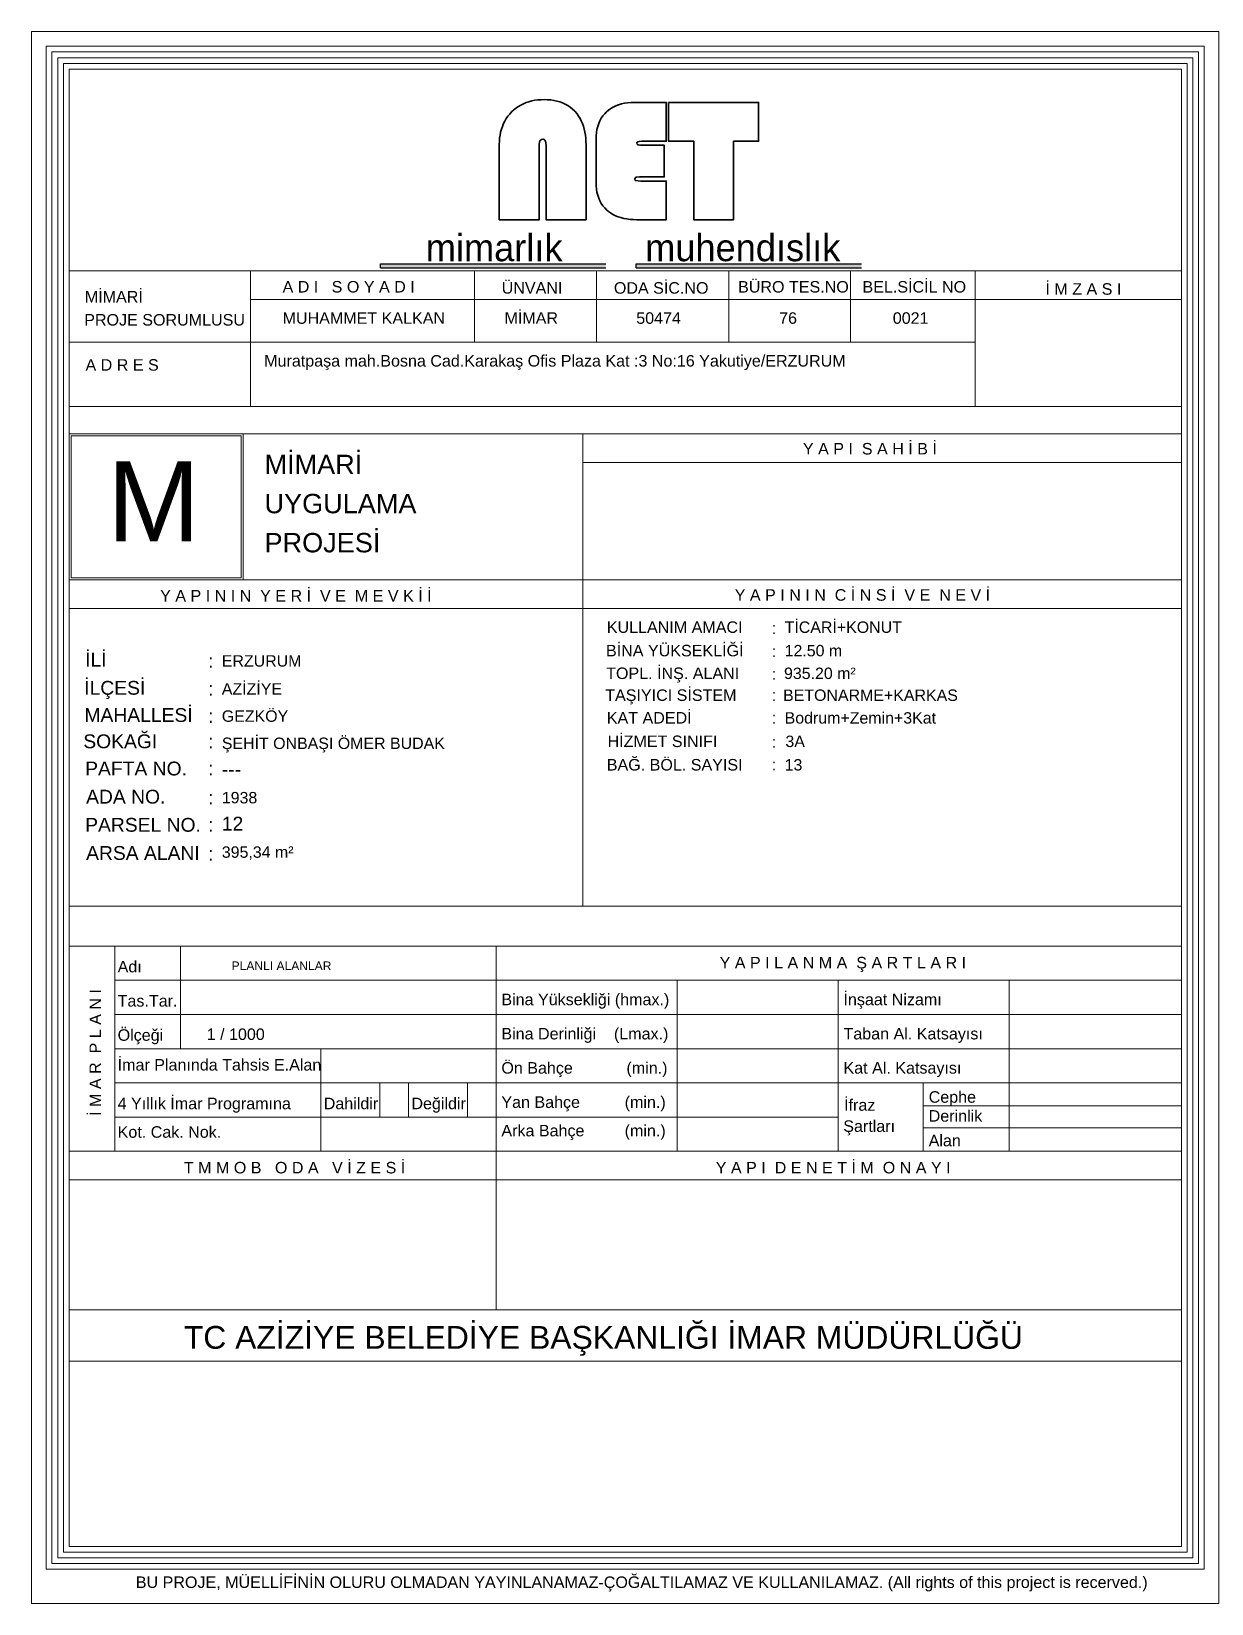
# Model space of a CAD drawing. Header units: millimetres. Extents: x -2145 to 33996, y -835 to 2363.
# Drawn here: x -2145 to -1111, y -835 to 544 of the extents above; entities that cross this region are included whole.
import ezdxf

# ---------------------------------------------------------------- set-up
doc = ezdxf.new("R2010")
doc.units = ezdxf.units.MM
doc.layers.add('arcCGDM_antet', color=85, linetype='Continuous', lineweight=20)
doc.layers.add('NET_TAŞIYICI', color=1, linetype='Continuous', lineweight=35)
doc.styles.get("Standard").update_dxf_attribs({"font": 'arial.ttf'})
doc.styles.add('style2', font='arial.ttf', dxfattribs={"height": 0.09})

msp = doc.modelspace()

# ---------------------------------------------------------------- hatches: boundary and pattern name
at = {"true_color": 0x636466}
h = msp.add_hatch(color=251, dxfattribs=at)
h.dxf.hatch_style = 1
h.paths.add_polyline_path([(-1641.7, 340.08), (-1839.29, 340.08), (-1839.29, 336.56), (-1641.7, 336.56)])
h = msp.add_hatch(color=251, dxfattribs=at)
h.dxf.hatch_style = 1
h.paths.add_polyline_path([(-1417.56, 340.08), (-1615.15, 340.08), (-1615.15, 336.56), (-1417.56, 336.56)])

# ---------------------------------------------------------------- linework, layer by layer
at = {"color": 251, "true_color": 0x636466}
for p, q in [((-1839.29, 340.08), (-1641.7, 340.08)), ((-1839.29, 336.56), (-1839.29, 340.08)), ((-1839.29, 336.56), (-1641.7, 336.56)), ((-1615.15, 340.08), (-1417.56, 340.08)), ((-1615.15, 336.56), (-1615.15, 340.08)), ((-1615.15, 336.56), (-1417.56, 336.56))]:
    msp.add_line(p, q, dxfattribs=at)
at = {"layer": 'arcCGDM_antet', "ltscale": 10}
for p, q in [((-2112.35, -565.56), (-2112.35, 511)), ((-2112.35, 334), (-1137.03, 334)), ((-1953.15, 334), (-1953.15, 215.02)), ((-1756.75, 334), (-1756.75, 271.5)), ((-1649.98, 334), (-1649.98, 271.5)), ((-1533.82, 334), (-1533.82, 271.5)), ((-1427.07, 334), (-1427.07, 271.5)), ((-1317.96, 334), (-1317.96, 215.02)), ((-1953.15, 309), (-1137.03, 309)), ((-2112.35, 271.5), (-1317.96, 271.5)), ((-2112.35, 215.02), (-1137.03, 215.02)), ((-2112.35, 191.09), (-1137.03, 191.09)), ((-1661.92, 191.09), (-1661.92, -223.09)), ((-1661.92, 166.09), (-1137.03, 166.09)), ((-2112.35, 63.03), (-1137.03, 63.03)), ((-2112.35, 38.03), (-1137.03, 38.03)), ((-2112.35, -223.09), (-1137.03, -223.09)), ((-2112.35, -258.09), (-1137.03, -258.09)), ((-2072.35, -258.09), (-2072.35, -438.09)), ((-2014.64, -258.09), (-2014.64, -348.09)), ((-1737.86, -258.09), (-1737.86, -577.11)), ((-1737.86, -258.09), (-1137.03, -258.09)), ((-2072.35, -288.09), (-1737.86, -288.09)), ((-1737.86, -288.09), (-1137.03, -288.09)), ((-1579.23, -288.09), (-1579.23, -438.09)), ((-1437.86, -288.09), (-1437.86, -438.09)), ((-1287.86, -288.09), (-1287.86, -438.09)), ((-2072.35, -318.09), (-1737.86, -318.09)), ((-1737.86, -318.09), (-1137.03, -318.09)), ((-2072.35, -348.09), (-1737.86, -348.09)), ((-1891.63, -348.09), (-1891.63, -438.09)), ((-1737.86, -348.09), (-1137.03, -348.09)), ((-2072.35, -378.09), (-1737.86, -378.09)), ((-1839.74, -378.09), (-1839.74, -408.09)), ((-1814.74, -378.09), (-1814.74, -408.09)), ((-1762.86, -378.09), (-1762.86, -408.09)), ((-1737.86, -378.09), (-1137.03, -378.09)), ((-1363.52, -438.09), (-1363.52, -378.09)), ((-1363.52, -398.16), (-1137.03, -398.16)), ((-2072.35, -408.09), (-1737.86, -408.09)), ((-1737.86, -408.09), (-1437.86, -408.09)), ((-1363.52, -417.43), (-1137.03, -417.43)), ((-2112.35, -438.09), (-1137.03, -438.09)), ((-1137.03, -438.09), (-2112.35, -438.09)), ((-1735.08, -438.09), (-1137.03, -438.09)), ((-2112.35, -463.09), (-1137.03, -463.09)), ((-2112.35, -577.11), (-1137.03, -577.11)), ((-2112.35, -621.98), (-1137.03, -621.98))]:
    msp.add_line(p, q, dxfattribs=at)
for points in [[(-1104.03, 544), (-2145.35, 544), (-2145.35, -834.68), (-1104.03, -834.68)], [(-1117.03, -804.67), (-2132.35, -804.67), (-2132.35, 531), (-1117.03, 531)], [(-1122.03, -799.67), (-2127.35, -799.67), (-2127.35, 526), (-1122.03, 526)], [(-1127.03, -794.67), (-2122.35, -794.67), (-2122.35, 521), (-1127.03, 521)], [(-1132.03, -789.67), (-2117.35, -789.67), (-2117.35, 516), (-1132.03, 516)], [(-1137.03, 511), (-2112.35, 511), (-2112.35, -784.67), (-1137.03, -784.67)], [(-1137.03, -784.67), (-2112.35, -784.67), (-2112.35, 511), (-1137.03, 511)], [(-2112.35, 191.09), (-1959.65, 191.09), (-1959.65, 63.03), (-2112.35, 63.03)], [(-2110.52, 189.26), (-1961.47, 189.26), (-1961.47, 64.85), (-2110.52, 64.85)]]:
    msp.add_lwpolyline(points, close=True, dxfattribs=at)
msp.add_lwpolyline([(-2112.35, 414.46), (-2112.35, 334)], dxfattribs=at)
at = {"layer": 'NET_TAŞIYICI', "color": 0}
for points in [[(-1732.42, 460.77), (-1731.43, 463.14), (-1730.27, 465.41), (-1728.99, 467.56), (-1727.55, 469.63), (-1725.95, 471.6), (-1724.28, 473.39), (-1722.43, 475.13), (-1720.46, 476.72), (-1718.39, 478.16), (-1716.23, 479.47), (-1713.95, 480.61), (-1711.58, 481.59), (-1709.13, 482.41), (-1706.58, 483.08), (-1703.93, 483.6), (-1701.22, 483.94), (-1698.44, 484.15), (-1695.82, 484.22), (-1692.86, 484.15), (-1689.99, 483.9), (-1687.24, 483.51), (-1684.58, 482.95), (-1682.05, 482.24), (-1679.61, 481.36), (-1677.29, 480.3), (-1675.08, 479.06), (-1673.02, 477.69), (-1671.06, 476.12), (-1668.77, 473.95), (-1666.93, 471.72), (-1665.56, 469.78), (-1664.31, 467.73), (-1663.2, 465.56), (-1662.22, 463.28), (-1661.37, 460.88), (-1660.67, 458.39), (-1660.09, 455.8), (-1659.63, 453.1), (-1659.29, 450.27), (-1659.1, 447.37), (-1659, 444.39), (-1659, 378.92), (-1694.02, 378.92), (-1694.02, 443.66), (-1694.2, 446.18), (-1694.63, 447.8), (-1695.16, 448.69), (-1695.71, 449.13), (-1696.64, 449.43), (-1697.05, 449.46), (-1698.17, 449.3), (-1698.75, 448.98), (-1699.26, 448.35), (-1699.75, 447.07), (-1700.05, 444.89), (-1700.08, 443.73), (-1700.08, 378.92), (-1735.1, 378.92), (-1735.1, 444.81), (-1735.04, 447.64), (-1734.8, 450.44), (-1734.44, 453.14), (-1733.93, 455.77), (-1733.24, 458.31)], [(-1649.45, 458.08), (-1648.79, 460.71), (-1647.95, 463.22), (-1646.92, 465.59), (-1645.69, 467.83), (-1644.27, 469.94), (-1642.66, 471.89), (-1641.3, 473.3), (-1639.44, 474.94), (-1637.42, 476.4), (-1635.28, 477.69), (-1632.98, 478.81), (-1630.58, 479.73), (-1628.05, 480.5), (-1625.39, 481.08), (-1622.62, 481.49), (-1619.75, 481.72), (-1616.81, 481.81), (-1588.66, 481.81), (-1588.66, 447.77), (-1610, 447.77), (-1612.45, 447.57), (-1613.74, 447.15), (-1614.16, 446.81), (-1614.37, 446.31), (-1614.37, 446.29), (-1614.13, 445.09), (-1613.95, 444.89), (-1613.21, 444.59), (-1611.22, 444.3), (-1609.44, 444.24), (-1590.49, 444.24), (-1590.49, 416.43), (-1612.28, 416.43), (-1614.69, 416.25), (-1615.72, 415.92), (-1616.07, 415.45), (-1616.2, 414.64), (-1615.99, 413.42), (-1615.93, 413.35), (-1615.38, 413.15), (-1613.38, 412.9), (-1611.07, 412.82), (-1588.66, 412.82), (-1588.66, 378.92), (-1614.4, 378.92), (-1617.41, 378.98), (-1620.34, 379.2), (-1623.16, 379.56), (-1625.85, 380.05), (-1628.44, 380.69), (-1630.9, 381.5), (-1633.22, 382.44), (-1635.43, 383.55), (-1637.53, 384.82), (-1639.44, 386.22), (-1640.81, 387.38), (-1642.62, 389.17), (-1644.22, 391.11), (-1645.67, 393.21), (-1646.88, 395.43), (-1647.93, 397.8), (-1648.77, 400.32), (-1649.43, 402.95), (-1649.88, 405.68), (-1650.16, 408.55), (-1650.27, 411.49), (-1650.27, 449.56), (-1650.16, 452.49), (-1649.9, 455.34)], [(-1586.59, 481.81), (-1507.67, 481.81), (-1507.67, 447.77), (-1529.59, 447.77), (-1529.59, 378.92), (-1564.6, 378.92), (-1564.6, 447.77), (-1586.59, 447.77)]]:
    msp.add_lwpolyline(points, close=True, dxfattribs=at)

# ---------------------------------------------------------------- texts
at = {"style": 'style2'}
for s, height, p in [('MUHAMMET KALKAN', 10.0885, (-1925.14, 287.61)), ('MİMAR', 10.089, (-1730.55, 287.61)), ('50474', 10.089, (-1615.01, 287.61)), ('76', 10.089, (-1489.72, 287.61)), ('0021', 10.089, (-1390.06, 287.61)), ('MİMARİ', 17, (-1940.98, 155.76)), ('UYGULAMA', 17, (-1940.98, 121.47)), ('PROJESİ', 17, (-1940.98, 87.17)), ('TİCARİ+KONUT', 10, (-1484.89, 16.56)), ('12.50 m', 10, (-1484.89, -4.01)), ('ERZURUM', 10, (-1978.4, -12.99)), ('935.20 m²', 10, (-1485.44, -23.9)), ('AZİZİYE', 10, (-1978.4, -37.56)), ('BETONARME+KARKAS', 10, (-1486.26, -43.1)), ('GEZKÖY', 10, (-1978.4, -61.41)), ('Bodrum+Zemin+3Kat ', 10, (-1484.89, -62.98)), ('ŞEHİT ONBAŞI ÖMER BUDAK', 10, (-1978.4, -85.27)), ('3A', 10, (-1484.2, -83.56)), ('13', 10, (-1484.89, -104.13)), ('---', 12.106, (-1978.4, -109.13)), ('1938', 10, (-1978.4, -132.95)), ('12', 12.106, (-1978.4, -156.81)), ('395,34 m²', 10, (-1978.4, -180.67))]:
    msp.add_text(s, height=height, dxfattribs=at).set_placement(p)
at = {"color": 14, "true_color": 0xaa0909, "char_height": 23.7305, "attachment_point": 1}
for s, insert in [('{\\fBauhaus 93|b0|i0|c162|p82;mimarlık }', (-1799.52, 366.25)), ('{\\fBauhaus 93|b0|i0|c162|p82;muhendıslık}', (-1607.17, 366.25))]:
    msp.add_mtext_dynamic_manual_height_columns(s, width=163.3574, gutter_width=12.5, heights=[44.91], dxfattribs=dict(at, insert=insert))
at = {"layer": 'arcCGDM_antet', "ltscale": 10, "style": 'style2'}
for s, height, p in [('MİMARİ', 10.089, (-2098.56, 306.29)), ('A D I   S O Y A D I', 10.0885, (-1925.14, 315.06)), ('ÜNVANI', 10.089, (-1733, 314.07)), ('ODA SİC.NO', 10.089, (-1634.64, 314.03)), ('BÜRO TES.NO', 10.0885, (-1525.71, 315.01)), ('BEL.SİCİL NO', 10.0885, (-1416.6, 314.99)), ('İ M Z A S I', 10.0885, (-1256.2, 313.11)), ('PROJE SORUMLUSU', 10.0885, (-2099.05, 286.06)), ('A D R E S', 10.089, (-2097.95, 246.51)), ('Muratpaşa mah.Bosna Cad.Karakaş Ofis Plaza Kat :3 No:16 Yakutiye/ERZURUM', 10.0885, (-1941.27, 250.11)), ('Y A P I  S A H İ B İ ', 10.0885, (-1468.87, 173.02)), ('M', 70, (-2078.92, 96.96)), ('Y A P I N I N  Y E R İ  V E  M E V K İ İ', 10.0885, (-2032.49, 44.07)), ('Y A P I N I N  C İ N S İ  V E  N E V İ', 10.0885, (-1528.65, 44.78)), ('KULLANIM AMACI', 10.0885, (-1640.83, 16.56)), (':', 10.09, (-1496.19, 15.66)), ('İLİ ', 12.106, (-2098.24, -12.99)), ('BİNA YÜKSEKLİĞİ', 10.0885, (-1641.52, -4.01)), (':', 10.09, (-1496.19, -4.67)), (':', 12.11, (-1990.39, -14.07)), ('TOPL. İNŞ. ALANI', 10.0885, (-1641.39, -23.9)), ('İLÇESİ', 12.106, (-2099.06, -37.68)), (':', 10.09, (-1496.19, -24.56)), (':', 12.11, (-1990.39, -38.47)), ('TAŞIYICI SİSTEM', 10.0885, (-1642.21, -43.1)), (':', 10.09, (-1496.19, -43.08)), ('MAHALLESİ', 12.106, (-2098.9, -61.54)), (':', 12.11, (-1990.39, -62.33)), ('KAT ADEDİ', 10.089, (-1640.83, -62.98)), (':', 10.09, (-1496.19, -62.97)), ('SOKAĞI', 12.106, (-2099.88, -84.58)), (':', 12.11, (-1990.39, -84.57)), ('HİZMET SINIFI', 10.0885, (-1640.15, -83.56)), (':', 10.09, (-1496.19, -84.2)), ('PAFTA NO.', 12.106, (-2098.24, -108.44)), ('BAĞ. BÖL. SAYISI', 10.0885, (-1640.83, -104.13)), (':', 10.09, (-1496.19, -104.09)), (':', 12.11, (-1990.39, -108.42)), ('ADA NO.', 12.106, (-2097.41, -133.13)), (':', 12.11, (-1990.39, -133.91)), ('PARSEL NO.', 12.106, (-2098.24, -157.82)), (':', 12.11, (-1990.39, -157.77)), ('ARSA ALANI', 12.106, (-2097.41, -182.5)), (':', 12.11, (-1990.39, -183.26)), ('Adı', 10.089, (-2069.76, -281.17)), ('PLANLI ALANLAR ', 7.5664, (-1969.82, -279.18)), ('Y A P I L A N M A  Ş A R T L A R I', 10.0885, (-1541.89, -277.68)), ('Tas.Tar.', 10.089, (-2069.76, -311.17)), ('Bina Yüksekliği (hmax.)', 10.0885, (-1733.27, -309.96)), ('İnşaat Nizamı', 10.0885, (-1433.27, -309.96)), ('Ölçeği', 10.089, (-2069.76, -341.17)), ('1 / 1000', 10.089, (-1991.68, -340.44)), ('Bina Derinliği    (Lmax.)', 10.0885, (-1733.27, -339.96)), ('Taban Al. Katsayısı', 10.0885, (-1433.27, -339.96)), ('İmar Planında Tahsis E.Alan', 10.0885, (-2069.76, -367.26)), ('Ön Bahçe            (min.)', 10.0885, (-1733.27, -369.96)), ('Kat Al. Katsayısı', 10.0885, (-1433.27, -369.96)), ('Cephe', 10.089, (-1358.58, -395.47)), ('4 Yıllık İmar Programına', 10.0885, (-2069.76, -401.17)), ('Dahildir', 10.089, (-1889.04, -401.17)), ('Değildir', 10.089, (-1812.15, -401.17)), ('Yan Bahçe          (min.)', 10.0885, (-1733.27, -399.96)), ('İfraz', 10.089, (-1432.74, -402.52)), ('Şartları', 10.089, (-1433.47, -421.04)), ('Derinlik', 10.089, (-1358.58, -412.07)), ('Kot. Cak. Nok.', 10.0885, (-2069.76, -426.17)), ('Arka Bahçe         (min.)', 10.0885, (-1733.27, -424.96)), ('Alan', 10.089, (-1358.58, -433.67)), ('T M M O B   O D A   V İ Z E S İ', 10.0885, (-2011.73, -457.46)), ('Y A P I  D E N E T İ M  O N A Y I', 10.0885, (-1545.3, -457.46)), ('TC AZİZİYE BELEDİYE BAŞKANLIĞI İMAR MÜDÜRLÜĞÜ', 20, (-2011.73, -611.26)), ('BU PROJE, MÜELLİFİNİN OLURU OLMADAN YAYINLANAMAZ-ÇOĞALTILAMAZ VE KULLANILAMAZ. (All rights of this project is recerved.)', 10.08852, (-2053.8, -821.01))]:
    msp.add_text(s, height=height, dxfattribs=at).set_placement(p)
msp.add_text('İ M A R  P L A N I', height=10.0885, rotation=90, dxfattribs=at).set_placement((-2084.34, -407.03))

doc.saveas('drawing.dxf')
